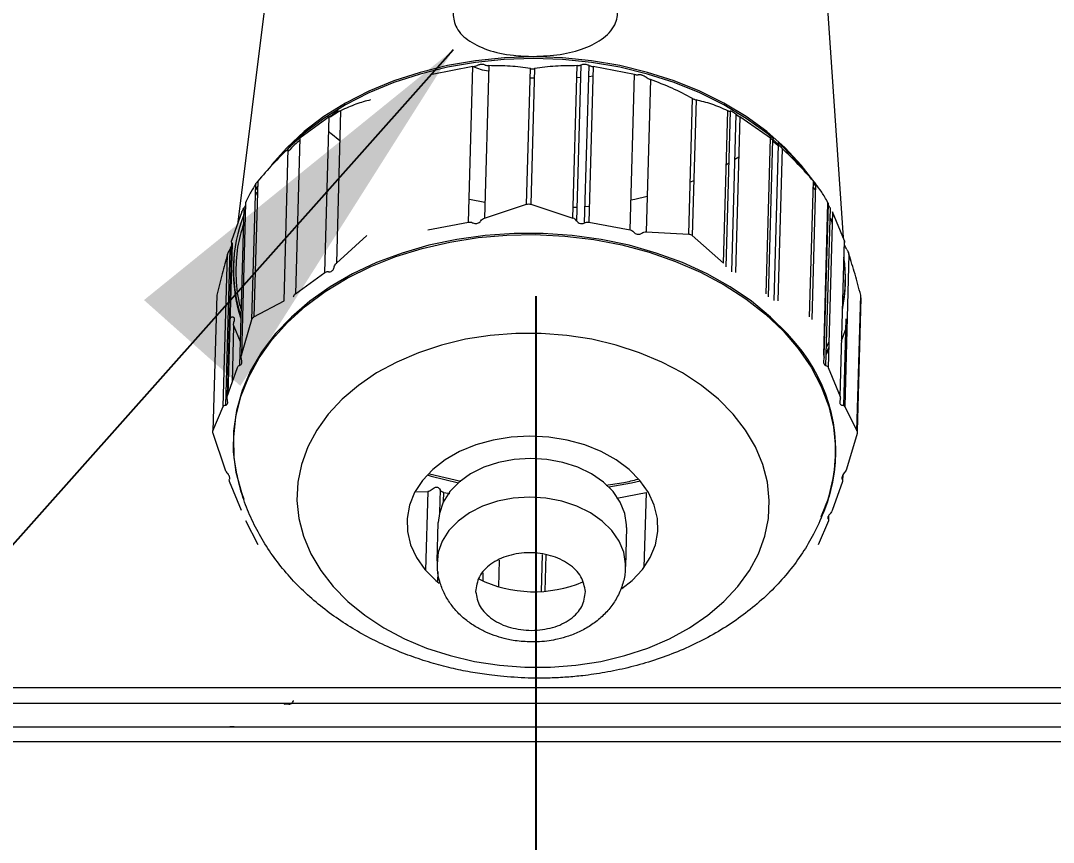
# Model space of a CAD drawing. Extents: x -2187 to 96136, y -11110 to 52208.
# Drawn here: x 48049.7 to 48181.3, y 18646.8 to 18751.4 of the extents above; entities that cross this region are included whole.
import ezdxf

# ---------------------------------------------------------------- set-up
doc = ezdxf.new("R2010")
doc.units = 0
doc.header["$LTSCALE"] = 1000
doc.header["$MEASUREMENT"] = 0
doc.linetypes.add('ACAD_ISO02W100', pattern=[15, 12, -3])
doc.layers.add('洗衣房设备', color=4, linetype='Continuous')
doc.styles.add('-宋体', font='', dxfattribs={"width": 0.8})
doc.styles.add('HZHT', font='hztxt_e.shx', dxfattribs={"width": 1.5, "bigfont": 'hztxt.shx'})
doc.styles.get('-宋体').set_extended_font_data('SimSun')
doc.dimstyles.new('50', dxfattribs={"dimscale": 30, "dimtxt": 3.5, "dimasz": 1.5, "dimexe": 0.8, "dimexo": 2, "dimgap": 0.8, "dimtad": 1, "dimdec": 0, "dimrnd": 5, "dimzin": 0, "dimdsep": 46, "dimtxsty": '-宋体', "dimblk": 'OBLIQUE', "dimcen": 0.6, "dimdle": 0.8, "dimclrd": 6, "dimclre": 6, "dimclrt": 6, "dimadec": 0, "dimazin": 0, "dimtfac": 1, "dimtdec": 0, "dimtofl": 0, "dimtmove": 2, "dimatfit": 3, "dimldrblk": 'OBLIQUE', "dimfxl": 0, "dimtolj": 1, "dimtzin": 0, "dimarcsym": 0})
doc.dimstyles.new('75', dxfattribs={"dimscale": 100, "dimtxt": 3, "dimasz": 1, "dimexe": 1, "dimexo": 1, "dimgap": 0.2, "dimtad": 1, "dimdec": 0, "dimrnd": 10, "dimzin": 0, "dimdsep": 46, "dimtxsty": 'HZHT', "dimblk1": 'ARCHTICK', "dimblk2": 'ARCHTICK', "dimsah": 1, "dimcen": 1, "dimdle": 0.5, "dimclrd": 1, "dimclre": 1, "dimadec": 0, "dimazin": 0, "dimtfac": 1, "dimtdec": 0, "dimtix": 1, "dimtmove": 2, "dimatfit": 3, "dimfxl": 0, "dimtolj": 1, "dimtzin": 0, "dimarcsym": 0})

# ---------------------------------------------------------------- blocks, each defined once
blk = doc.blocks.new('_OBLIQUE')
at = {"color": 0, "linetype": 'ByBlock'}
blk.add_line((-0.5, -0.5), (0.5, 0.5), dxfattribs=at)
blk = doc.blocks.new('*D116')
at = {"layer": 'Defpoints', "color": 0, "linetype": 'ACAD_ISO02W100', "ltscale": 750}
for p in [(48115.36, 18776.32), (47818.1, 18411.5), (48524.11, 18411.5)]:
    blk.add_point(p, dxfattribs=at)
at = {"layer": '洗衣房设备', "color": 6, "linetype": 'ACAD_ISO02W100', "lineweight": -2, "ltscale": 750}
for p, q in [((48524.11, 18800.32), (48524.11, 18387.5)), ((48175.36, 18776.32), (48548.11, 18776.32)), ((47878.1, 18411.5), (48548.11, 18411.5))]:
    blk.add_line(p, q, dxfattribs=at)
at = {"layer": '洗衣房设备', "color": 6, "linetype": 'ACAD_ISO02W100', "lineweight": -2, "ltscale": 750, "xscale": 45, "yscale": 45, "zscale": 45}
for p, rotation in [((48524.11, 18776.32), 90), ((48524.11, 18411.5), 270)]:
    blk.add_blockref('_OBLIQUE', p, dxfattribs=dict(at, rotation=rotation))
at = {"layer": '洗衣房设备', "color": 6, "linetype": 'ACAD_ISO02W100', "ltscale": 750, "insert": (48447.61, 18593.91), "char_height": 105, "attachment_point": 5, "rotation": 90, "style": '-宋体'}
blk.add_mtext('\\A1;365', dxfattribs=at)
blk = doc.blocks.new('*D117')
at = {"layer": 'Defpoints', "color": 0, "linetype": 'ACAD_ISO02W100', "ltscale": 750}
for p in [(48115.36, 18776.32), (48350.1, 18644.5), (48350.1, 18267.54)]:
    blk.add_point(p, dxfattribs=at)
at = {"layer": '洗衣房设备', "color": 6, "linetype": 'ACAD_ISO02W100', "lineweight": -2, "ltscale": 750}
for p, q in [((48115.36, 18716.32), (48115.36, 18243.54)), ((48350.1, 18584.5), (48350.1, 18243.54)), ((48091.36, 18267.54), (48374.1, 18267.54))]:
    blk.add_line(p, q, dxfattribs=at)
at = {"layer": '洗衣房设备', "color": 6, "linetype": 'ACAD_ISO02W100', "lineweight": -2, "ltscale": 750, "xscale": 45, "yscale": 45, "zscale": 45, "rotation": 180}
blk.add_blockref('_OBLIQUE', (48115.36, 18267.54), dxfattribs=at)
at = {"layer": '洗衣房设备', "color": 6, "linetype": 'ACAD_ISO02W100', "lineweight": -2, "ltscale": 750, "xscale": 45, "yscale": 45, "zscale": 45}
blk.add_blockref('_OBLIQUE', (48350.1, 18267.54), dxfattribs=at)
at = {"layer": '洗衣房设备', "color": 6, "linetype": 'ACAD_ISO02W100', "ltscale": 750, "insert": (48232.73, 18344.04), "char_height": 105, "attachment_point": 5, "style": '-宋体'}
blk.add_mtext('\\A1;235', dxfattribs=at)
blk = doc.blocks.new('_ArchTick')
at = {"color": 0, "linetype": 'ByBlock', "const_width": 0.4}
blk.add_lwpolyline([(-0.5, -0.5), (0.5, 0.5)], dxfattribs=at)

msp = doc.modelspace()

# ---------------------------------------------------------------- linework, layer by layer
at = {"color": 7, "linetype": 'Continuous', "lineweight": 15}
for p, q in [((48077.443, 18725.768), (48081.14, 18755.524)), ((48152.466, 18753.537), (48154.488, 18723.803)), ((48109.364, 18745.68), (48108.823, 18726.272)), ((48120.089, 18726.272), (48120.63, 18745.68)), ((48121.113, 18745.761), (48120.561, 18725.926)), ((48121.581, 18725.662), (48122.139, 18745.701)), ((48107.348, 18745.56), (48102.168, 18744.573)), ((48106.796, 18725.747), (48107.348, 18745.56)), ((48114.19, 18728.028), (48114.671, 18745.302)), ((48115.188, 18745.302), (48114.707, 18728.028)), ((48122.649, 18744.358), (48122.099, 18744.239)), ((48122.683, 18745.56), (48122.131, 18725.747)), ((48127.917, 18744.573), (48122.683, 18745.56)), ((48127.365, 18724.76), (48127.917, 18744.573)), ((48115.154, 18744.07), (48114.638, 18744.106)), ((48121.069, 18744.164), (48120.587, 18744.13)), ((48129.955, 18743.922), (48129.414, 18724.514)), ((48134.838, 18724.232), (48135.319, 18741.506)), ((48135.772, 18741.323), (48135.291, 18724.049)), ((48089.039, 18739.149), (48085.302, 18736.452)), ((48088.487, 18719.336), (48089.039, 18739.149)), ((48090.374, 18739.889), (48089.146, 18739.114)), ((48090.491, 18739.937), (48089.951, 18720.529)), ((48139.282, 18720.529), (48139.823, 18739.937)), ((48140.106, 18739.879), (48139.554, 18720.043)), ((48140.311, 18719.446), (48140.869, 18739.485)), ((48141.349, 18739.149), (48140.797, 18719.336)), ((48141.348, 18739.123), (48140.924, 18739.381)), ((48145.236, 18736.452), (48141.349, 18739.149)), ((48085.302, 18736.452), (48084.75, 18716.639)), ((48144.684, 18716.639), (48145.236, 18736.452)), ((48083.294, 18715.726), (48083.834, 18735.133)), ((48145.516, 18736.262), (48144.957, 18716.223)), ((48145.719, 18715.766), (48146.271, 18735.602)), ((48146.747, 18735.133), (48146.206, 18715.726)), ((48081.838, 18733.111), (48083.093, 18734.463)), ((48149.344, 18732.618), (48151.004, 18730.617)), ((48079.208, 18713.363), (48079.689, 18730.637)), ((48079.939, 18730.954), (48079.458, 18713.68)), ((48079.92, 18730.283), (48079.667, 18729.855)), ((48150.239, 18713.68), (48150.72, 18730.954)), ((48150.987, 18730.637), (48150.506, 18713.363)), ((48150.966, 18729.86), (48150.7, 18730.227)), ((48078.172, 18727.538), (48077.614, 18707.499)), ((48078.394, 18728.232), (48077.853, 18708.824)), ((48108.823, 18726.272), (48114.19, 18728.028)), ((48114.707, 18728.028), (48120.089, 18726.272)), ((48152.032, 18708.824), (48152.572, 18728.232)), ((48152.582, 18728.125), (48152.043, 18708.751)), ((48152.32, 18707.499), (48152.879, 18727.538)), ((48077.896, 18727.058), (48076.603, 18723.375)), ((48153.165, 18727.058), (48152.613, 18707.245)), ((48154.663, 18723.375), (48153.165, 18727.058)), ((48101.616, 18724.76), (48106.796, 18725.747)), ((48122.131, 18725.747), (48127.365, 18724.76)), ((48129.414, 18724.514), (48134.838, 18724.232)), ((48089.951, 18720.529), (48093.828, 18724.049)), ((48135.291, 18724.049), (48139.282, 18720.529)), ((48154.111, 18703.562), (48154.663, 18723.375)), ((48076.371, 18722.282), (48075.818, 18702.447)), ((48076.084, 18703.655), (48076.627, 18723.135)), ((48076.679, 18723.032), (48076.144, 18703.824)), ((48075.55, 18702.262), (48076.091, 18721.67)), ((48155.24, 18721.67), (48154.7, 18702.262)), ((48084.75, 18716.639), (48088.487, 18719.336)), ((48074.718, 18716.472), (48074.237, 18699.198)), ((48079.458, 18713.68), (48083.294, 18715.726)), ((48156.266, 18699.198), (48156.747, 18716.472)), ((48156.758, 18716.106), (48156.285, 18699.128)), ((48077.853, 18708.824), (48079.208, 18713.363)), ((48154.597, 18702.379), (48154.905, 18713.423)), ((48076.708, 18705.432), (48076.906, 18712.527)), ((48076.906, 18712.527), (48077.7, 18710.574)), ((48154.308, 18710.657), (48154.873, 18712.264)), ((48152.384, 18709.778), (48152.703, 18710.485)), ((48152.359, 18708.888), (48152.676, 18709.509)), ((48152.367, 18709.161), (48152.684, 18709.785)), ((48076.052, 18703.562), (48077.344, 18707.245)), ((48152.613, 18707.245), (48154.111, 18703.562)), ((48074.237, 18699.198), (48075.55, 18702.262)), ((48154.7, 18702.262), (48156.266, 18699.198)), ((48075.772, 18694.293), (48074.247, 18698.832)), ((48156.277, 18698.832), (48154.922, 18694.293)), ((48101.811, 18693.721), (48105.801, 18692.77)), ((48154.46, 18693.531), (48154.442, 18692.858)), ((48077.852, 18689.03), (48076.354, 18692.714)), ((48103.18, 18691.676), (48103.099, 18688.776)), ((48154.413, 18692.714), (48153.12, 18689.03)), ((48100.151, 18691.413), (48101.598, 18691.449)), ((48101.598, 18691.449), (48101.319, 18681.434)), ((48103.651, 18691.329), (48104.392, 18691.189)), ((48125.67, 18690.618), (48129.4, 18691.329)), ((48129.4, 18691.329), (48129.135, 18681.794)), ((48080.007, 18684.667), (48078.441, 18687.731)), ((48152.619, 18687.731), (48151.305, 18684.667)), ((48152.596, 18687.971), (48152.604, 18688.279)), ((48152.636, 18688.333), (48152.624, 18687.918)), ((48102.794, 18682.575), (48102.932, 18687.525)), ((48126.923, 18686.857), (48126.785, 18681.907)), ((48126.923, 18686.857), (48126.923, 18687.191)), ((48110.635, 18679.329), (48110.73, 18682.725)), ((48116.18, 18683.427), (48116.049, 18678.729)), ((48116.568, 18678.764), (48116.695, 18683.355)), ((48102.888, 18681.213), (48102.853, 18679.939)), ((48108.628, 18681.096), (48108.6, 18680.071)), ((47986.843, 18666.501), (48300.097, 18666.501)), ((47984.433, 18664.501), (48314.697, 18664.501)), ((47980.412, 18661.501), (48345.942, 18661.501)), ((48076.923, 18661.501), (48076.396, 18661.501))]:
    msp.add_line(p, q, dxfattribs=at)
at = {"color": 8, "linetype": 'Continuous', "lineweight": 15}
for p, q in [((48141.206, 18734.035), (48140.709, 18733.718)), ((48139.921, 18733.241), (48139.631, 18733.072)), ((48135.485, 18731.024), (48135.021, 18730.833)), ((48120.608, 18727.632), (48120.126, 18727.604)), ((48122.187, 18727.756), (48121.638, 18727.707)), ((48154.391, 18693.023), (48154.402, 18693.405)), ((48103.619, 18690.183), (48103.651, 18691.329)), ((47977.56, 18659.601), (48345.942, 18659.601))]:
    msp.add_line(p, q, dxfattribs=at)
at = {"color": 7, "linetype": 'Continuous', "lineweight": 15, "flags": 128}
for points in [[(48116.586, 18746.778), (48115.052, 18746.799), (48111.352, 18746.674), (48107.692, 18746.301), (48104.106, 18745.683), (48100.626, 18744.825), (48097.284, 18743.735), (48094.109, 18742.424), (48091.131, 18740.902), (48088.377, 18739.185), (48085.871, 18737.286), (48083.636, 18735.225), (48081.713, 18733.043)], [(48115.046, 18746.588), (48111.343, 18746.463), (48107.681, 18746.09), (48104.093, 18745.471), (48100.611, 18744.613), (48097.267, 18743.522), (48094.091, 18742.21), (48091.111, 18740.688), (48088.355, 18738.969), (48085.848, 18737.07), (48083.857, 18735.255)], [(48145.675, 18736.325), (48144.773, 18737.07), (48142.16, 18738.969), (48139.309, 18740.688), (48136.244, 18742.21), (48132.995, 18743.522), (48129.59, 18744.613), (48126.06, 18745.471), (48122.437, 18746.09), (48118.755, 18746.463), (48115.046, 18746.588)], [(48150.984, 18730.426), (48150.956, 18730.467), (48150.725, 18730.805)], [(48115.965, 18724.151), (48119.073, 18723.974), (48122.736, 18723.533), (48126.328, 18722.845), (48129.817, 18721.916), (48133.17, 18720.755), (48136.354, 18719.373), (48139.342, 18717.782), (48142.103, 18715.998), (48144.614, 18714.037), (48146.85, 18711.917), (48148.791, 18709.659), (48150.417, 18707.283), (48151.716, 18704.811), (48152.673, 18702.268), (48153.28, 18699.675), (48153.532, 18697.058)], [(48145.101, 18690.325), (48144.861, 18692.626), (48144.271, 18694.9), (48143.337, 18697.12), (48142.072, 18699.261), (48140.489, 18701.297), (48138.608, 18703.205), (48136.45, 18704.961), (48134.041, 18706.546), (48131.408, 18707.94), (48128.584, 18709.128), (48125.6, 18710.096), (48122.493, 18710.832), (48119.297, 18711.327), (48116.052, 18711.576), (48112.794, 18711.576), (48109.562, 18711.327), (48106.394, 18710.832), (48103.328, 18710.096), (48100.398, 18709.128), (48097.64, 18707.94), (48095.085, 18706.546), (48092.764, 18704.961), (48090.704, 18703.205), (48088.929, 18701.297), (48087.46, 18699.261), (48086.313, 18697.12), (48085.504, 18694.9), (48085.04, 18692.626), (48084.928, 18690.325), (48085.168, 18688.024), (48085.759, 18685.749), (48086.692, 18683.529), (48087.958, 18681.388), (48089.54, 18679.352), (48091.421, 18677.445), (48093.579, 18675.688), (48095.989, 18674.104), (48098.621, 18672.709), (48101.445, 18671.521), (48104.429, 18670.553), (48107.537, 18669.818), (48110.732, 18669.322), (48113.978, 18669.073), (48117.235, 18669.073), (48120.467, 18669.322), (48123.635, 18669.818), (48126.702, 18670.553), (48129.631, 18671.521), (48132.39, 18672.709), (48134.944, 18674.104), (48137.265, 18675.688), (48139.325, 18677.445), (48141.1, 18679.352), (48142.57, 18681.388), (48143.716, 18683.529), (48144.525, 18685.749), (48144.989, 18688.024), (48145.101, 18690.325)], [(48126.334, 18679.102), (48127.628, 18680.137), (48128.936, 18681.534), (48129.931, 18683.058), (48130.59, 18684.673), (48130.9, 18686.346), (48130.853, 18688.036), (48130.45, 18689.709), (48129.7, 18691.324), (48128.621, 18692.848), (48127.235, 18694.245), (48125.575, 18695.485), (48123.677, 18696.539), (48121.583, 18697.384), (48119.34, 18698.002), (48116.999, 18698.378), (48114.612, 18698.505), (48112.232, 18698.378), (48109.912, 18698.002), (48107.704, 18697.384), (48105.657, 18696.539), (48103.818, 18695.485), (48102.226, 18694.245), (48100.919, 18692.848), (48099.924, 18691.324), (48099.264, 18689.709), (48098.955, 18688.036), (48099.002, 18686.346), (48099.405, 18684.673), (48100.154, 18683.058), (48101.234, 18681.534), (48102.619, 18680.137), (48103.063, 18679.769)], [(48126.923, 18687.191), (48126.699, 18688.664), (48126.118, 18690.093), (48125.197, 18691.434), (48123.964, 18692.645), (48122.457, 18693.691), (48120.72, 18694.539), (48118.808, 18695.165), (48116.778, 18695.547), (48114.691, 18695.676), (48112.612, 18695.547), (48110.603, 18695.165), (48108.725, 18694.539), (48107.036, 18693.691), (48105.586, 18692.645), (48104.421, 18691.434), (48103.575, 18690.093), (48103.073, 18688.664), (48102.932, 18687.525)], [(48101.527, 18693.555), (48102.038, 18693.409), (48105.495, 18692.566)], [(48124.644, 18692.032), (48127.534, 18692.551), (48128.661, 18692.8)], [(48151.734, 18688.245), (48151.973, 18688.777), (48152.532, 18690.215)]]:
    msp.add_lwpolyline(points, dxfattribs=at)
at = {"color": 8, "linetype": 'Continuous', "lineweight": 15, "flags": 128}
for points in [[(48150.932, 18730.703), (48149.179, 18733.018), (48147.113, 18735.225), (48144.764, 18737.286), (48142.152, 18739.185), (48139.302, 18740.902), (48136.239, 18742.424), (48132.992, 18743.735), (48129.588, 18744.825), (48126.061, 18745.683), (48122.44, 18746.301), (48118.759, 18746.674), (48116.586, 18746.778)], [(48090.385, 18736.116), (48089.248, 18737.054), (48088.987, 18737.283)], [(48108.879, 18728.269), (48106.892, 18728.657), (48106.877, 18728.66)], [(48129.54, 18729.032), (48127.964, 18728.657), (48127.471, 18728.552)], [(48148.462, 18710.316), (48147.437, 18711.512), (48145.269, 18713.673), (48142.819, 18715.68), (48140.112, 18717.514), (48137.172, 18719.158), (48134.027, 18720.597), (48130.707, 18721.817), (48127.241, 18722.807), (48123.664, 18723.558), (48120.007, 18724.062), (48116.305, 18724.316), (48112.594, 18724.316), (48108.906, 18724.062), (48105.278, 18723.558), (48101.742, 18722.807), (48098.331, 18721.817), (48095.079, 18720.597), (48092.014, 18719.158), (48089.166, 18717.514), (48086.561, 18715.68), (48084.223, 18713.673), (48082.175, 18711.512), (48080.435, 18709.217), (48079.02, 18706.81), (48077.942, 18704.313), (48077.213, 18701.749), (48076.838, 18699.143), (48076.821, 18696.518), (48077.163, 18693.899), (48077.86, 18691.311), (48078.169, 18690.463)], [(48077.264, 18693.685), (48076.954, 18695.748), (48076.881, 18698.368), (48077.166, 18700.976), (48077.806, 18703.547), (48078.795, 18706.058), (48080.124, 18708.484), (48081.78, 18710.804), (48083.749, 18712.995), (48086.011, 18715.038), (48088.546, 18716.913), (48091.33, 18718.602), (48094.336, 18720.091), (48097.538, 18721.364), (48100.904, 18722.41), (48104.404, 18723.22), (48108.005, 18723.785), (48111.673, 18724.101), (48115.373, 18724.164), (48115.965, 18724.151)], [(48126.785, 18681.921), (48126.785, 18682.241), (48126.562, 18683.715), (48125.981, 18685.143), (48125.06, 18686.484), (48123.827, 18687.695), (48122.319, 18688.741), (48120.582, 18689.59), (48118.67, 18690.215), (48116.64, 18690.598), (48114.553, 18690.727), (48112.474, 18690.598), (48110.465, 18690.215), (48108.587, 18689.59), (48106.898, 18688.741), (48105.449, 18687.695), (48104.283, 18686.484), (48103.437, 18685.143), (48102.935, 18683.715), (48102.794, 18682.241), (48102.802, 18682.061)]]:
    msp.add_lwpolyline(points, dxfattribs=at)
at = {"color": 7, "linetype": 'Continuous', "lineweight": 15}
for centre, radius, start, end in [((48126.127, 18713.294), 30.206, 39.77114, 48.41254), ((48096.708, 18719.543), 19.88, 159.00318, 197.80585), ((48096.684, 18719.778), 19.832, 173.02529, 197.67971), ((48135.22, 18718.47), 19.586, 348.58122, 8.22782), ((48135.227, 18718.697), 19.564, 348.9531, 3.87894), ((48132.665, 18696.629), 20.901, 345.49518, 40.90986), ((48133.703, 18696.591), 19.834, 335.14858, 1.34944), ((48115.139, 18694.799), 16.108, 244.02359, 292.74666)]:
    msp.add_arc(centre, radius, start, end, dxfattribs=at)
for points, knots in [([(48104.793, 18752.532), (48104.855, 18751.909), (48104.991, 18750.534), (48106.569, 18748.881), (48109.1, 18747.615), (48112.119, 18746.951), (48114.198, 18746.88), (48115.054, 18746.852)], [0, 0, 0, 0, 0.1788436, 0.3950457, 0.6178885, 0.8426463, 1, 1, 1, 1]), ([(48115.054, 18746.852), (48116.209, 18746.903), (48118.519, 18747.005), (48121.658, 18747.824), (48124.132, 18749.155), (48125.711, 18750.931), (48125.786, 18752.407), (48125.82, 18753.076)], [0, 0, 0, 0, 0.20071991, 0.40120681, 0.60790922, 0.82225223, 1, 1, 1, 1]), ([(48107.348, 18745.56), (48107.401, 18745.566), (48107.508, 18745.58), (48107.695, 18745.626), (48107.821, 18745.669), (48107.892, 18745.698), (48107.899, 18745.701)], [0, 0, 0, 0, 0.2681294, 0.5355167, 0.9488887, 1, 1, 1, 1]), ([(48108.908, 18745.761), (48108.854, 18745.782), (48108.767, 18745.817), (48108.587, 18745.838), (48108.419, 18745.835), (48108.253, 18745.811), (48108.07, 18745.767), (48107.964, 18745.726), (48107.899, 18745.701)], [0, 0, 0, 0, 0.2648849, 0.4276131, 0.5578287, 0.6886219, 0.8092189, 1, 1, 1, 1]), ([(48108.908, 18745.761), (48108.965, 18745.738), (48109.058, 18745.702), (48109.232, 18745.679), (48109.332, 18745.68), (48109.364, 18745.68)], [0, 0, 0, 0, 0.5231605, 0.8474357, 1, 1, 1, 1]), ([(48114.671, 18745.302), (48113.82, 18745.424), (48112.107, 18745.67), (48110.282, 18745.677), (48109.364, 18745.68)], [0, 0, 0, 0, 0.497052, 1, 1, 1, 1]), ([(48120.63, 18745.68), (48119.704, 18745.677), (48117.839, 18745.671), (48116.076, 18745.425), (48115.188, 18745.302)], [0, 0, 0, 0, 0.4967234, 1, 1, 1, 1]), ([(48120.63, 18745.68), (48120.694, 18745.681), (48120.851, 18745.684), (48121.004, 18745.719), (48121.084, 18745.75), (48121.113, 18745.761)], [0, 0, 0, 0, 0.3067001, 0.7426865, 1, 1, 1, 1]), ([(48122.139, 18745.701), (48122.088, 18745.722), (48121.983, 18745.765), (48121.801, 18745.811), (48121.625, 18745.834), (48121.455, 18745.838), (48121.267, 18745.817), (48121.17, 18745.782), (48121.113, 18745.761)], [0, 0, 0, 0, 0.161232, 0.3239478, 0.4449344, 0.5657287, 0.7429187, 1, 1, 1, 1]), ([(48122.139, 18745.701), (48122.193, 18745.68), (48122.3, 18745.637), (48122.493, 18745.584), (48122.624, 18745.567), (48122.683, 18745.56)], [0, 0, 0, 0, 0.3520426, 0.707148, 1, 1, 1, 1]), ([(48109.344, 18744.97), (48108.993, 18745.032), (48108.316, 18745.151), (48107.712, 18745.402), (48107.423, 18745.523)], [0, 0, 0, 0, 0.5192372, 1, 1, 1, 1]), ([(48114.671, 18745.302), (48114.725, 18745.294), (48114.806, 18745.283), (48114.956, 18745.28), (48115.079, 18745.286), (48115.16, 18745.298), (48115.188, 18745.302)], [0, 0, 0, 0, 0.3285497, 0.500126, 0.8280082, 1, 1, 1, 1]), ([(48127.917, 18744.573), (48127.97, 18744.559), (48128.075, 18744.533), (48128.24, 18744.513), (48128.339, 18744.514), (48128.391, 18744.521), (48128.397, 18744.522)], [0, 0, 0, 0, 0.2681294, 0.5355167, 0.9488886, 1, 1, 1, 1]), ([(48129.416, 18744.196), (48129.342, 18744.242), (48129.222, 18744.317), (48129.016, 18744.413), (48128.842, 18744.475), (48128.685, 18744.512), (48128.526, 18744.532), (48128.446, 18744.526), (48128.397, 18744.522)], [0, 0, 0, 0, 0.2648849, 0.4276131, 0.5578287, 0.6886219, 0.8092189, 1, 1, 1, 1]), ([(48129.416, 18744.196), (48129.494, 18744.146), (48129.62, 18744.067), (48129.819, 18743.972), (48129.922, 18743.934), (48129.955, 18743.922)], [0, 0, 0, 0, 0.5231605, 0.8474357, 1, 1, 1, 1]), ([(48135.319, 18741.506), (48134.458, 18741.956), (48132.727, 18742.861), (48130.883, 18743.567), (48129.955, 18743.922)], [0, 0, 0, 0, 0.49705195, 1, 1, 1, 1]), ([(48094.309, 18741.323), (48093.697, 18741.162), (48092.466, 18740.837), (48091.152, 18740.238), (48090.491, 18739.937)], [0, 0, 0, 0, 0.49705195, 1, 1, 1, 1]), ([(48135.319, 18741.506), (48135.371, 18741.479), (48135.477, 18741.424), (48135.632, 18741.361), (48135.725, 18741.334), (48135.766, 18741.324), (48135.772, 18741.323)], [0, 0, 0, 0, 0.326433, 0.6547012, 0.9534022, 1, 1, 1, 1]), ([(48139.823, 18739.937), (48139.134, 18740.235), (48137.747, 18740.835), (48136.433, 18741.16), (48135.772, 18741.323)], [0, 0, 0, 0, 0.4967234, 1, 1, 1, 1]), ([(48089.039, 18739.149), (48089.079, 18739.173), (48089.158, 18739.223), (48089.319, 18739.334), (48089.438, 18739.424), (48089.508, 18739.479), (48089.516, 18739.485)], [0, 0, 0, 0, 0.26812939, 0.5355167, 0.9488886, 1, 1, 1, 1]), ([(48090.242, 18739.879), (48090.223, 18739.885), (48090.193, 18739.896), (48090.088, 18739.861), (48089.972, 18739.802), (48089.842, 18739.723), (48089.683, 18739.613), (48089.579, 18739.534), (48089.516, 18739.485)], [0, 0, 0, 0, 0.2648849, 0.4276131, 0.5578287, 0.6886219, 0.8092189, 1, 1, 1, 1]), ([(48090.242, 18739.879), (48090.263, 18739.872), (48090.296, 18739.861), (48090.399, 18739.893), (48090.469, 18739.926), (48090.491, 18739.937)], [0, 0, 0, 0, 0.5231605, 0.8474357, 1, 1, 1, 1]), ([(48139.823, 18739.937), (48139.868, 18739.918), (48139.979, 18739.871), (48140.062, 18739.863), (48140.094, 18739.875), (48140.106, 18739.879)], [0, 0, 0, 0, 0.3067001, 0.7426865, 1, 1, 1, 1]), ([(48140.869, 18739.485), (48140.817, 18739.526), (48140.712, 18739.608), (48140.55, 18739.72), (48140.409, 18739.803), (48140.287, 18739.861), (48140.172, 18739.896), (48140.13, 18739.885), (48140.106, 18739.879)], [0, 0, 0, 0, 0.16123203, 0.32394783, 0.4449344, 0.56572872, 0.74291871, 1, 1, 1, 1]), ([(48140.869, 18739.485), (48140.923, 18739.443), (48141.03, 18739.358), (48141.203, 18739.236), (48141.303, 18739.176), (48141.349, 18739.149)], [0, 0, 0, 0, 0.3520426, 0.707148, 1, 1, 1, 1]), ([(48085.049, 18736.262), (48085.063, 18736.269), (48085.089, 18736.283), (48085.176, 18736.347), (48085.263, 18736.42), (48085.302, 18736.452)], [0, 0, 0, 0, 0.3520426, 0.707148, 1, 1, 1, 1]), ([(48145.236, 18736.452), (48145.273, 18736.422), (48145.349, 18736.362), (48145.447, 18736.293), (48145.494, 18736.269), (48145.513, 18736.263), (48145.516, 18736.262)], [0, 0, 0, 0, 0.2681294, 0.5355168, 0.9488887, 1, 1, 1, 1]), ([(48083.834, 18735.133), (48083.172, 18734.482), (48081.838, 18733.172), (48080.575, 18731.696), (48079.939, 18730.954)], [0, 0, 0, 0, 0.4967234, 1, 1, 1, 1]), ([(48085.273, 18736.153), (48085.068, 18735.992), (48084.513, 18735.556), (48084.09, 18735.05), (48083.823, 18734.731)], [0, 0, 0, 0, 0.36956361, 1, 1, 1, 1]), ([(48083.834, 18735.133), (48083.885, 18735.181), (48084.006, 18735.297), (48084.172, 18735.46), (48084.277, 18735.563), (48084.315, 18735.602)], [0, 0, 0, 0, 0.3067001, 0.7426865, 1, 1, 1, 1]), ([(48085.049, 18736.262), (48085.036, 18736.255), (48085.01, 18736.242), (48084.928, 18736.178), (48084.82, 18736.084), (48084.691, 18735.966), (48084.514, 18735.798), (48084.389, 18735.675), (48084.315, 18735.602)], [0, 0, 0, 0, 0.16123203, 0.32394784, 0.44493442, 0.56572875, 0.74291875, 1, 1, 1, 1]), ([(48146.178, 18735.502), (48146.128, 18735.555), (48145.936, 18735.76), (48145.691, 18735.936), (48145.51, 18736.066)], [0, 0, 0, 0, 0.2612497, 1, 1, 1, 1]), ([(48146.271, 18735.602), (48146.197, 18735.677), (48146.078, 18735.798), (48145.902, 18735.967), (48145.767, 18736.087), (48145.661, 18736.174), (48145.569, 18736.24), (48145.536, 18736.253), (48145.516, 18736.262)], [0, 0, 0, 0, 0.2648849, 0.4276131, 0.5578287, 0.6886219, 0.8092189, 1, 1, 1, 1]), ([(48146.271, 18735.602), (48146.349, 18735.522), (48146.475, 18735.394), (48146.644, 18735.229), (48146.722, 18735.157), (48146.747, 18735.133)], [0, 0, 0, 0, 0.5231605, 0.8474357, 1, 1, 1, 1]), ([(48150.72, 18730.954), (48150.083, 18731.687), (48148.802, 18733.163), (48147.435, 18734.474), (48146.747, 18735.133)], [0, 0, 0, 0, 0.497052, 1, 1, 1, 1]), ([(48079.689, 18730.637), (48079.483, 18730.312), (48079.067, 18729.658), (48078.619, 18728.709), (48078.394, 18728.232)], [0, 0, 0, 0, 0.497052, 1, 1, 1, 1]), ([(48079.689, 18730.637), (48079.704, 18730.658), (48079.735, 18730.702), (48079.821, 18730.811), (48079.894, 18730.9), (48079.934, 18730.947), (48079.939, 18730.954)], [0, 0, 0, 0, 0.326433, 0.6547012, 0.9534022, 1, 1, 1, 1]), ([(48150.72, 18730.954), (48150.757, 18730.909), (48150.833, 18730.82), (48150.924, 18730.712), (48150.969, 18730.659), (48150.985, 18730.639), (48150.987, 18730.637)], [0, 0, 0, 0, 0.326433, 0.6547012, 0.9534022, 1, 1, 1, 1]), ([(48152.572, 18728.232), (48152.304, 18728.703), (48151.763, 18729.653), (48151.247, 18730.307), (48150.987, 18730.637)], [0, 0, 0, 0, 0.4967234, 1, 1, 1, 1]), ([(48079.902, 18729.628), (48079.867, 18729.578), (48079.756, 18729.422), (48079.692, 18729.252), (48079.647, 18729.136)], [0, 0, 0, 0, 0.31796787, 1, 1, 1, 1]), ([(48077.896, 18727.058), (48077.912, 18727.094), (48077.943, 18727.164), (48078.034, 18727.324), (48078.114, 18727.451), (48078.166, 18727.53), (48078.172, 18727.538)], [0, 0, 0, 0, 0.2681294, 0.5355167, 0.9488886, 1, 1, 1, 1]), ([(48078.384, 18727.881), (48078.382, 18727.878), (48078.363, 18727.839), (48078.29, 18727.718), (48078.217, 18727.607), (48078.172, 18727.538)], [0, 0, 0, 0, 0.0342811, 0.4083048, 1, 1, 1, 1]), ([(48152.572, 18728.232), (48152.587, 18728.202), (48152.623, 18728.129), (48152.613, 18728.11), (48152.591, 18728.121), (48152.582, 18728.125)], [0, 0, 0, 0, 0.3067001, 0.7426865, 1, 1, 1, 1]), ([(48152.879, 18727.538), (48152.84, 18727.597), (48152.763, 18727.714), (48152.666, 18727.873), (48152.603, 18727.984), (48152.586, 18728.022), (48152.58, 18728.036)], [0, 0, 0, 0, 0.3118941, 0.6266584, 0.8606999, 1, 1, 1, 1]), ([(48107.341, 18725.662), (48107.419, 18725.627), (48107.576, 18725.557), (48107.832, 18725.557), (48108.066, 18725.643), (48108.238, 18725.776), (48108.322, 18725.883), (48108.355, 18725.926)], [0, 0, 0, 0, 0.2211179, 0.4433378, 0.6493745, 0.859573, 1, 1, 1, 1]), ([(48108.355, 18725.926), (48108.421, 18726.006), (48108.548, 18726.161), (48108.734, 18726.236), (48108.823, 18726.272)], [0, 0, 0, 0, 0.5154886, 1, 1, 1, 1]), ([(48120.561, 18725.926), (48120.495, 18726.006), (48120.367, 18726.161), (48120.18, 18726.236), (48120.089, 18726.272)], [0, 0, 0, 0, 0.5154886, 1, 1, 1, 1]), ([(48120.561, 18725.926), (48120.625, 18725.849), (48120.754, 18725.696), (48121.02, 18725.567), (48121.288, 18725.552), (48121.471, 18725.605), (48121.561, 18725.652), (48121.581, 18725.662)], [0, 0, 0, 0, 0.2565569, 0.5151366, 0.7371641, 0.9408568, 1, 1, 1, 1]), ([(48153.123, 18725.571), (48153.081, 18725.746), (48153.018, 18726.002), (48152.886, 18726.245), (48152.845, 18726.323)], [0, 0, 0, 0, 0.682463, 1, 1, 1, 1]), ([(48078.115, 18725.477), (48077.829, 18724.515), (48077.198, 18722.389), (48077.167, 18720.206), (48077.15, 18719.011)], [0, 0, 0, 0, 0.4521545, 1, 1, 1, 1]), ([(48106.796, 18725.747), (48106.882, 18725.757), (48107.053, 18725.779), (48107.237, 18725.718), (48107.327, 18725.67), (48107.341, 18725.662)], [0, 0, 0, 0, 0.4582299, 0.9150447, 1, 1, 1, 1]), ([(48121.581, 18725.662), (48121.662, 18725.698), (48121.822, 18725.77), (48122.018, 18725.771), (48122.117, 18725.749), (48122.131, 18725.747)], [0, 0, 0, 0, 0.4619091, 0.9260316, 1, 1, 1, 1]), ([(48127.365, 18724.76), (48127.449, 18724.738), (48127.615, 18724.696), (48127.762, 18724.572), (48127.828, 18724.495), (48127.838, 18724.483)], [0, 0, 0, 0, 0.4582299, 0.9150447, 1, 1, 1, 1]), ([(48128.863, 18724.36), (48128.952, 18724.411), (48129.124, 18724.51), (48129.32, 18724.513), (48129.414, 18724.514)], [0, 0, 0, 0, 0.5154886, 1, 1, 1, 1]), ([(48076.627, 18723.135), (48076.611, 18723.142), (48076.58, 18723.157), (48076.567, 18723.237), (48076.592, 18723.332), (48076.603, 18723.375)], [0, 0, 0, 0, 0.3520426, 0.707148, 1, 1, 1, 1]), ([(48127.838, 18724.483), (48127.898, 18724.421), (48128.016, 18724.299), (48128.252, 18724.206), (48128.497, 18724.201), (48128.703, 18724.263), (48128.817, 18724.332), (48128.863, 18724.36)], [0, 0, 0, 0, 0.2211179, 0.4433378, 0.6493745, 0.859573, 1, 1, 1, 1]), ([(48134.838, 18724.232), (48134.916, 18724.224), (48135.072, 18724.208), (48135.218, 18724.116), (48135.284, 18724.056), (48135.291, 18724.049)], [0, 0, 0, 0, 0.4701431, 0.9408135, 1, 1, 1, 1]), ([(48154.663, 18723.375), (48154.675, 18723.335), (48154.701, 18723.256), (48154.706, 18723.17), (48154.689, 18723.141), (48154.671, 18723.136), (48154.669, 18723.135)], [0, 0, 0, 0, 0.2681294, 0.5355167, 0.9488887, 1, 1, 1, 1]), ([(48076.091, 18721.67), (48076.112, 18721.732), (48076.162, 18721.881), (48076.267, 18722.094), (48076.343, 18722.231), (48076.371, 18722.282)], [0, 0, 0, 0, 0.3067001, 0.7426865, 1, 1, 1, 1]), ([(48076.617, 18722.791), (48076.616, 18722.788), (48076.594, 18722.721), (48076.51, 18722.54), (48076.422, 18722.378), (48076.371, 18722.282)], [0, 0, 0, 0, 0.02126, 0.4206023, 1, 1, 1, 1]), ([(48076.627, 18723.135), (48076.643, 18723.13), (48076.673, 18723.119), (48076.675, 18723.059), (48076.676, 18723.032)], [0, 0, 0, 0, 0.5454451, 1, 1, 1, 1]), ([(48154.958, 18722.282), (48154.904, 18722.382), (48154.818, 18722.544), (48154.72, 18722.762), (48154.667, 18722.9), (48154.656, 18722.954), (48154.651, 18722.973)], [0, 0, 0, 0, 0.42224102, 0.68163868, 0.88920938, 1, 1, 1, 1]), ([(48154.958, 18722.282), (48155.014, 18722.177), (48155.105, 18722.007), (48155.198, 18721.793), (48155.23, 18721.7), (48155.24, 18721.67)], [0, 0, 0, 0, 0.5231605, 0.8474357, 1, 1, 1, 1]), ([(48076.091, 18721.67), (48075.859, 18720.845), (48075.391, 18719.185), (48074.943, 18717.38), (48074.718, 18716.472)], [0, 0, 0, 0, 0.4967234, 1, 1, 1, 1]), ([(48156.747, 18716.472), (48156.507, 18717.369), (48156.023, 18719.174), (48155.502, 18720.835), (48155.24, 18721.67)], [0, 0, 0, 0, 0.497052, 1, 1, 1, 1]), ([(48088.487, 18719.336), (48088.552, 18719.376), (48088.683, 18719.455), (48088.854, 18719.461), (48088.944, 18719.448), (48088.958, 18719.446)], [0, 0, 0, 0, 0.4582299, 0.9150447, 1, 1, 1, 1]), ([(48088.958, 18719.446), (48089.033, 18719.44), (48089.185, 18719.429), (48089.394, 18719.518), (48089.553, 18719.679), (48089.647, 18719.863), (48089.677, 18719.992), (48089.69, 18720.043)], [0, 0, 0, 0, 0.2211179, 0.4433378, 0.6493745, 0.8595731, 1, 1, 1, 1]), ([(48089.69, 18720.043), (48089.715, 18720.141), (48089.764, 18720.33), (48089.89, 18720.464), (48089.951, 18720.529)], [0, 0, 0, 0, 0.5154886, 1, 1, 1, 1]), ([(48077.15, 18719.011), (48077.203, 18717.812), (48077.269, 18716.355), (48077.732, 18714.935), (48077.814, 18714.683)], [0, 0, 0, 0, 0.8224129, 1, 1, 1, 1]), ([(48084.491, 18716.223), (48084.514, 18716.301), (48084.561, 18716.459), (48084.671, 18716.585), (48084.741, 18716.633), (48084.75, 18716.639)], [0, 0, 0, 0, 0.4619091, 0.9260316, 1, 1, 1, 1]), ([(48076.611, 18713.648), (48076.55, 18713.621), (48076.479, 18713.591), (48076.424, 18713.619), (48076.417, 18713.623)], [0, 0, 0, 0, 0.8756999, 1, 1, 1, 1]), ([(48076.611, 18713.648), (48076.668, 18713.668), (48076.759, 18713.7), (48076.863, 18713.659), (48076.923, 18713.575), (48076.95, 18713.451), (48076.948, 18713.275), (48076.923, 18713.143), (48076.908, 18713.062)], [0, 0, 0, 0, 0.2648849, 0.4276131, 0.5578287, 0.6886219, 0.8092189, 1, 1, 1, 1]), ([(48076.906, 18712.527), (48076.893, 18712.563), (48076.867, 18712.636), (48076.864, 18712.814), (48076.885, 18712.96), (48076.905, 18713.052), (48076.908, 18713.062)], [0, 0, 0, 0, 0.2681294, 0.5355167, 0.9488886, 1, 1, 1, 1]), ([(48079.208, 18713.363), (48079.233, 18713.428), (48079.284, 18713.56), (48079.389, 18713.646), (48079.451, 18713.677), (48079.458, 18713.68)], [0, 0, 0, 0, 0.4701431, 0.9408135, 1, 1, 1, 1]), ([(48077.868, 18708.289), (48077.847, 18708.388), (48077.805, 18708.579), (48077.837, 18708.744), (48077.853, 18708.824)], [0, 0, 0, 0, 0.5154886, 1, 1, 1, 1]), ([(48152.032, 18708.824), (48152.051, 18708.742), (48152.089, 18708.576), (48152.049, 18708.385), (48152.03, 18708.289)], [0, 0, 0, 0, 0.4979887, 1, 1, 1, 1]), ([(48077.344, 18707.245), (48077.372, 18707.303), (48077.427, 18707.419), (48077.538, 18707.48), (48077.604, 18707.497), (48077.614, 18707.499)], [0, 0, 0, 0, 0.4582299, 0.9150446, 1, 1, 1, 1]), ([(48077.614, 18707.499), (48077.667, 18707.518), (48077.773, 18707.557), (48077.878, 18707.707), (48077.921, 18707.908), (48077.911, 18708.109), (48077.881, 18708.238), (48077.868, 18708.289)], [0, 0, 0, 0, 0.2211179, 0.4433378, 0.6493745, 0.859573, 1, 1, 1, 1]), ([(48152.03, 18708.289), (48152.011, 18708.194), (48151.974, 18708.004), (48152.013, 18707.754), (48152.122, 18707.586), (48152.236, 18707.52), (48152.305, 18707.503), (48152.32, 18707.499)], [0, 0, 0, 0, 0.2565569, 0.5151366, 0.7371641, 0.9408567, 1, 1, 1, 1]), ([(48152.32, 18707.499), (48152.378, 18707.48), (48152.494, 18707.441), (48152.579, 18707.328), (48152.609, 18707.255), (48152.613, 18707.245)], [0, 0, 0, 0, 0.4619091, 0.9260316, 1, 1, 1, 1]), ([(48076.069, 18703.096), (48076.05, 18703.176), (48076.011, 18703.335), (48076.026, 18703.487), (48076.048, 18703.552), (48076.052, 18703.562)], [0, 0, 0, 0, 0.4619091, 0.9260316, 1, 1, 1, 1]), ([(48154.111, 18703.562), (48154.129, 18703.5), (48154.164, 18703.377), (48154.14, 18703.204), (48154.115, 18703.111), (48154.111, 18703.096)], [0, 0, 0, 0, 0.4582299, 0.9150447, 1, 1, 1, 1]), ([(48075.55, 18702.262), (48075.582, 18702.314), (48075.644, 18702.418), (48075.76, 18702.437), (48075.818, 18702.447)], [0, 0, 0, 0, 0.4979887, 1, 1, 1, 1]), ([(48075.818, 18702.447), (48075.875, 18702.458), (48075.99, 18702.48), (48076.096, 18702.619), (48076.125, 18702.816), (48076.101, 18702.983), (48076.075, 18703.075), (48076.069, 18703.096)], [0, 0, 0, 0, 0.2565569, 0.5151366, 0.737164, 0.9408567, 1, 1, 1, 1]), ([(48154.111, 18703.096), (48154.094, 18703.018), (48154.059, 18702.862), (48154.086, 18702.665), (48154.172, 18702.528), (48154.286, 18702.462), (48154.371, 18702.451), (48154.405, 18702.447)], [0, 0, 0, 0, 0.22111791, 0.44333779, 0.64937447, 0.85957303, 1, 1, 1, 1]), ([(48154.405, 18702.447), (48154.47, 18702.437), (48154.595, 18702.417), (48154.666, 18702.313), (48154.7, 18702.262)], [0, 0, 0, 0, 0.5154886, 1, 1, 1, 1]), ([(48074.247, 18698.832), (48074.23, 18698.899), (48074.196, 18699.035), (48074.214, 18699.146), (48074.235, 18699.193), (48074.237, 18699.198)], [0, 0, 0, 0, 0.4701431, 0.9408135, 1, 1, 1, 1]), ([(48156.266, 18699.198), (48156.284, 18699.152), (48156.319, 18699.06), (48156.3, 18698.918), (48156.279, 18698.84), (48156.277, 18698.832)], [0, 0, 0, 0, 0.4701431, 0.9408135, 1, 1, 1, 1]), ([(48076.059, 18693.813), (48075.996, 18693.896), (48075.875, 18694.057), (48075.806, 18694.216), (48075.772, 18694.293)], [0, 0, 0, 0, 0.5154886, 1, 1, 1, 1]), ([(48154.922, 18694.293), (48154.89, 18694.214), (48154.826, 18694.054), (48154.706, 18693.894), (48154.646, 18693.813)], [0, 0, 0, 0, 0.4979887, 1, 1, 1, 1]), ([(48076.349, 18693.023), (48076.365, 18693.056), (48076.397, 18693.122), (48076.369, 18693.289), (48076.285, 18693.483), (48076.174, 18693.662), (48076.092, 18693.77), (48076.059, 18693.813)], [0, 0, 0, 0, 0.2211179, 0.4433378, 0.6493745, 0.8595731, 1, 1, 1, 1]), ([(48076.354, 18692.714), (48076.336, 18692.774), (48076.3, 18692.895), (48076.323, 18692.983), (48076.346, 18693.018), (48076.349, 18693.023)], [0, 0, 0, 0, 0.4582299, 0.9150446, 1, 1, 1, 1]), ([(48114.384, 18667.7), (48113.204, 18667.756), (48111.537, 18667.835), (48109.084, 18668.123), (48106.986, 18668.446), (48104.518, 18668.96), (48101.97, 18669.635), (48099.364, 18670.492), (48096.757, 18671.535), (48094.189, 18672.765), (48091.695, 18674.181), (48089.309, 18675.782), (48087.059, 18677.562), (48084.972, 18679.512), (48083.074, 18681.623), (48081.388, 18683.882), (48079.932, 18686.275), (48078.734, 18688.787), (48077.823, 18691.259), (48077.454, 18692.918), (48077.285, 18693.679)], [0, 0, 0, 0, 0.0684342, 0.0966365, 0.1433505, 0.1918584, 0.2438812, 0.2981419, 0.3541335, 0.4114487, 0.4697719, 0.5288524, 0.5884745, 0.6484449, 0.708595, 0.7687918, 0.8289522, 0.8890551, 0.9491459, 1, 1, 1, 1]), ([(48124.305, 18692.274), (48125.063, 18692.362), (48126.452, 18692.522), (48127.765, 18692.87), (48128.361, 18693.029)], [0, 0, 0, 0, 0.54572741, 1, 1, 1, 1]), ([(48154.646, 18693.813), (48154.587, 18693.733), (48154.468, 18693.573), (48154.359, 18693.337), (48154.331, 18693.157), (48154.357, 18693.065), (48154.385, 18693.031), (48154.391, 18693.023)], [0, 0, 0, 0, 0.2565569, 0.5151366, 0.7371641, 0.9408568, 1, 1, 1, 1]), ([(48154.391, 18693.023), (48154.412, 18692.99), (48154.453, 18692.922), (48154.439, 18692.798), (48154.416, 18692.724), (48154.413, 18692.714)], [0, 0, 0, 0, 0.4619091, 0.9260316, 1, 1, 1, 1]), ([(48102.153, 18691.735), (48102.072, 18691.659), (48101.939, 18691.536), (48101.736, 18691.455), (48101.632, 18691.451), (48101.598, 18691.449)], [0, 0, 0, 0, 0.5231605, 0.8474357, 1, 1, 1, 1]), ([(48102.153, 18691.735), (48102.231, 18691.808), (48102.355, 18691.925), (48102.567, 18692.01), (48102.743, 18692.02), (48102.9, 18691.968), (48103.056, 18691.855), (48103.133, 18691.744), (48103.18, 18691.676)], [0, 0, 0, 0, 0.2648849, 0.4276131, 0.5578287, 0.6886219, 0.8092189, 1, 1, 1, 1]), ([(48103.651, 18691.329), (48103.598, 18691.339), (48103.493, 18691.36), (48103.331, 18691.471), (48103.235, 18691.587), (48103.185, 18691.667), (48103.18, 18691.676)], [0, 0, 0, 0, 0.2681294, 0.5355167, 0.9488886, 1, 1, 1, 1]), ([(48152.905, 18691.634), (48152.9, 18691.613), (48152.701, 18690.634), (48152.002, 18688.742), (48150.822, 18686.078), (48149.346, 18683.594), (48147.667, 18681.298), (48145.737, 18679.133), (48143.575, 18677.117), (48141.2, 18675.269), (48138.637, 18673.604), (48135.913, 18672.135), (48133.06, 18670.873), (48130.12, 18669.824), (48127.149, 18668.996), (48124.221, 18668.386), (48121.615, 18668.009), (48119.288, 18667.794), (48116.968, 18667.67), (48115.321, 18667.689), (48114.384, 18667.7)], [0, 0, 0, 0, 0.0014327, 0.0652099, 0.1305578, 0.1907384, 0.2516747, 0.313354, 0.3756893, 0.4385221, 0.5016403, 0.5647995, 0.6277269, 0.6900817, 0.7512911, 0.8101312, 0.8654375, 0.9047427, 0.9458486, 1, 1, 1, 1]), ([(48153.12, 18689.03), (48153.093, 18688.971), (48153.038, 18688.854), (48152.924, 18688.708), (48152.857, 18688.632), (48152.846, 18688.62)], [0, 0, 0, 0, 0.4582299, 0.9150447, 1, 1, 1, 1]), ([(48152.846, 18688.62), (48152.792, 18688.556), (48152.683, 18688.428), (48152.578, 18688.246), (48152.536, 18688.104), (48152.549, 18688.016), (48152.582, 18687.984), (48152.596, 18687.971)], [0, 0, 0, 0, 0.2211179, 0.4433378, 0.6493745, 0.859573, 1, 1, 1, 1]), ([(48152.596, 18687.971), (48152.619, 18687.945), (48152.665, 18687.895), (48152.634, 18687.785), (48152.619, 18687.731)], [0, 0, 0, 0, 0.5154886, 1, 1, 1, 1]), ([(48114.513, 18672.297), (48113.827, 18672.342), (48112.868, 18672.405), (48111.491, 18672.682), (48110.35, 18672.996), (48109.048, 18673.5), (48107.765, 18674.163), (48106.533, 18675.002), (48105.405, 18676.013), (48104.426, 18677.189), (48103.635, 18678.515), (48103.085, 18679.969), (48102.794, 18681.324), (48102.819, 18682.182), (48102.828, 18682.516)], [0, 0, 0, 0, 0.1138856, 0.1593615, 0.2347192, 0.3125853, 0.3958499, 0.4824087, 0.5713365, 0.6618352, 0.7534266, 0.8460468, 0.9400723, 1, 1, 1, 1]), ([(48126.751, 18681.927), (48126.755, 18681.738), (48126.773, 18680.995), (48126.471, 18679.688), (48125.855, 18678.133), (48124.947, 18676.729), (48123.838, 18675.514), (48122.53, 18674.474), (48121.087, 18673.641), (48119.61, 18673.034), (48118.261, 18672.654), (48117.015, 18672.425), (48115.805, 18672.294), (48114.952, 18672.296), (48114.513, 18672.297)], [0, 0, 0, 0, 0.033731, 0.1328526, 0.2366835, 0.331955, 0.428873, 0.5267257, 0.6236834, 0.7160989, 0.7982509, 0.8590699, 0.9273322, 1, 1, 1, 1]), ([(48083.294, 18664.36), (48083.367, 18664.391), (48083.515, 18664.453), (48083.68, 18664.418), (48083.763, 18664.4)], [0, 0, 0, 0, 0.4979887, 1, 1, 1, 1]), ([(48083.763, 18664.4), (48083.845, 18664.384), (48084.01, 18664.352), (48084.235, 18664.426), (48084.394, 18664.586), (48084.464, 18664.743), (48084.486, 18664.836), (48084.491, 18664.857)], [0, 0, 0, 0, 0.2565569, 0.5151366, 0.7371641, 0.9408568, 1, 1, 1, 1])]:
    msp.add_open_spline(points, degree=3, knots=knots, dxfattribs=at)
for points in [[(48114.19, 18728.028), (48114.276, 18728.052), (48114.449, 18728.099), (48114.621, 18728.052), (48114.707, 18728.028)], [(48121.688, 18678.706), (48121.565, 18679.354), (48121.319, 18680.649), (48119.655, 18682.297), (48117.311, 18683.398), (48114.55, 18683.784), (48111.81, 18683.398), (48109.527, 18682.297), (48107.955, 18680.649), (48107.781, 18679.354), (48107.694, 18678.706)], [(48107.694, 18678.706), (48107.817, 18678.057), (48108.063, 18676.76), (48109.727, 18675.124), (48112.072, 18673.979), (48113.91, 18673.83), (48114.829, 18673.756)], [(48114.829, 18673.756), (48115.744, 18673.83), (48117.573, 18673.979), (48119.854, 18675.124), (48121.427, 18676.76), (48121.601, 18678.057), (48121.688, 18678.706)]]:
    msp.add_open_spline(points, degree=3, dxfattribs=at)

# ---------------------------------------------------------------- dimensions: what is measured, and where the dimension line sits
at = {"layer": '洗衣房设备', "color": 2, "linetype": 'ACAD_ISO02W100', "ltscale": 750}
for base, p2, angle, picture, middle in [((48524.109, 18411.501), (47818.097, 18411.501), 270, '*D116', (48447.609, 18593.911)), ((48350.097, 18267.536), (48350.097, 18644.501), 180, '*D117', (48232.729, 18344.036))]:
    dim = msp.add_linear_dim(base=base, p1=(48115.362, 18776.32), p2=p2, angle=angle, dimstyle='50', dxfattribs=at)
    dim.commit()
    dim.dimension.update_dxf_attribs({"geometry": picture, "text_midpoint": middle})

# ---------------------------------------------------------------- leaders
msp.add_leader([(48104.844, 18747.704), (47543.03, 18116.862)], dimstyle='75', override={"dimscale": 50, "dimgap": 0.2, "dimtad": 0, "dimfxl": 0.5, "dimfxlon": 1}, dxfattribs=at)

doc.saveas('drawing.dxf')
